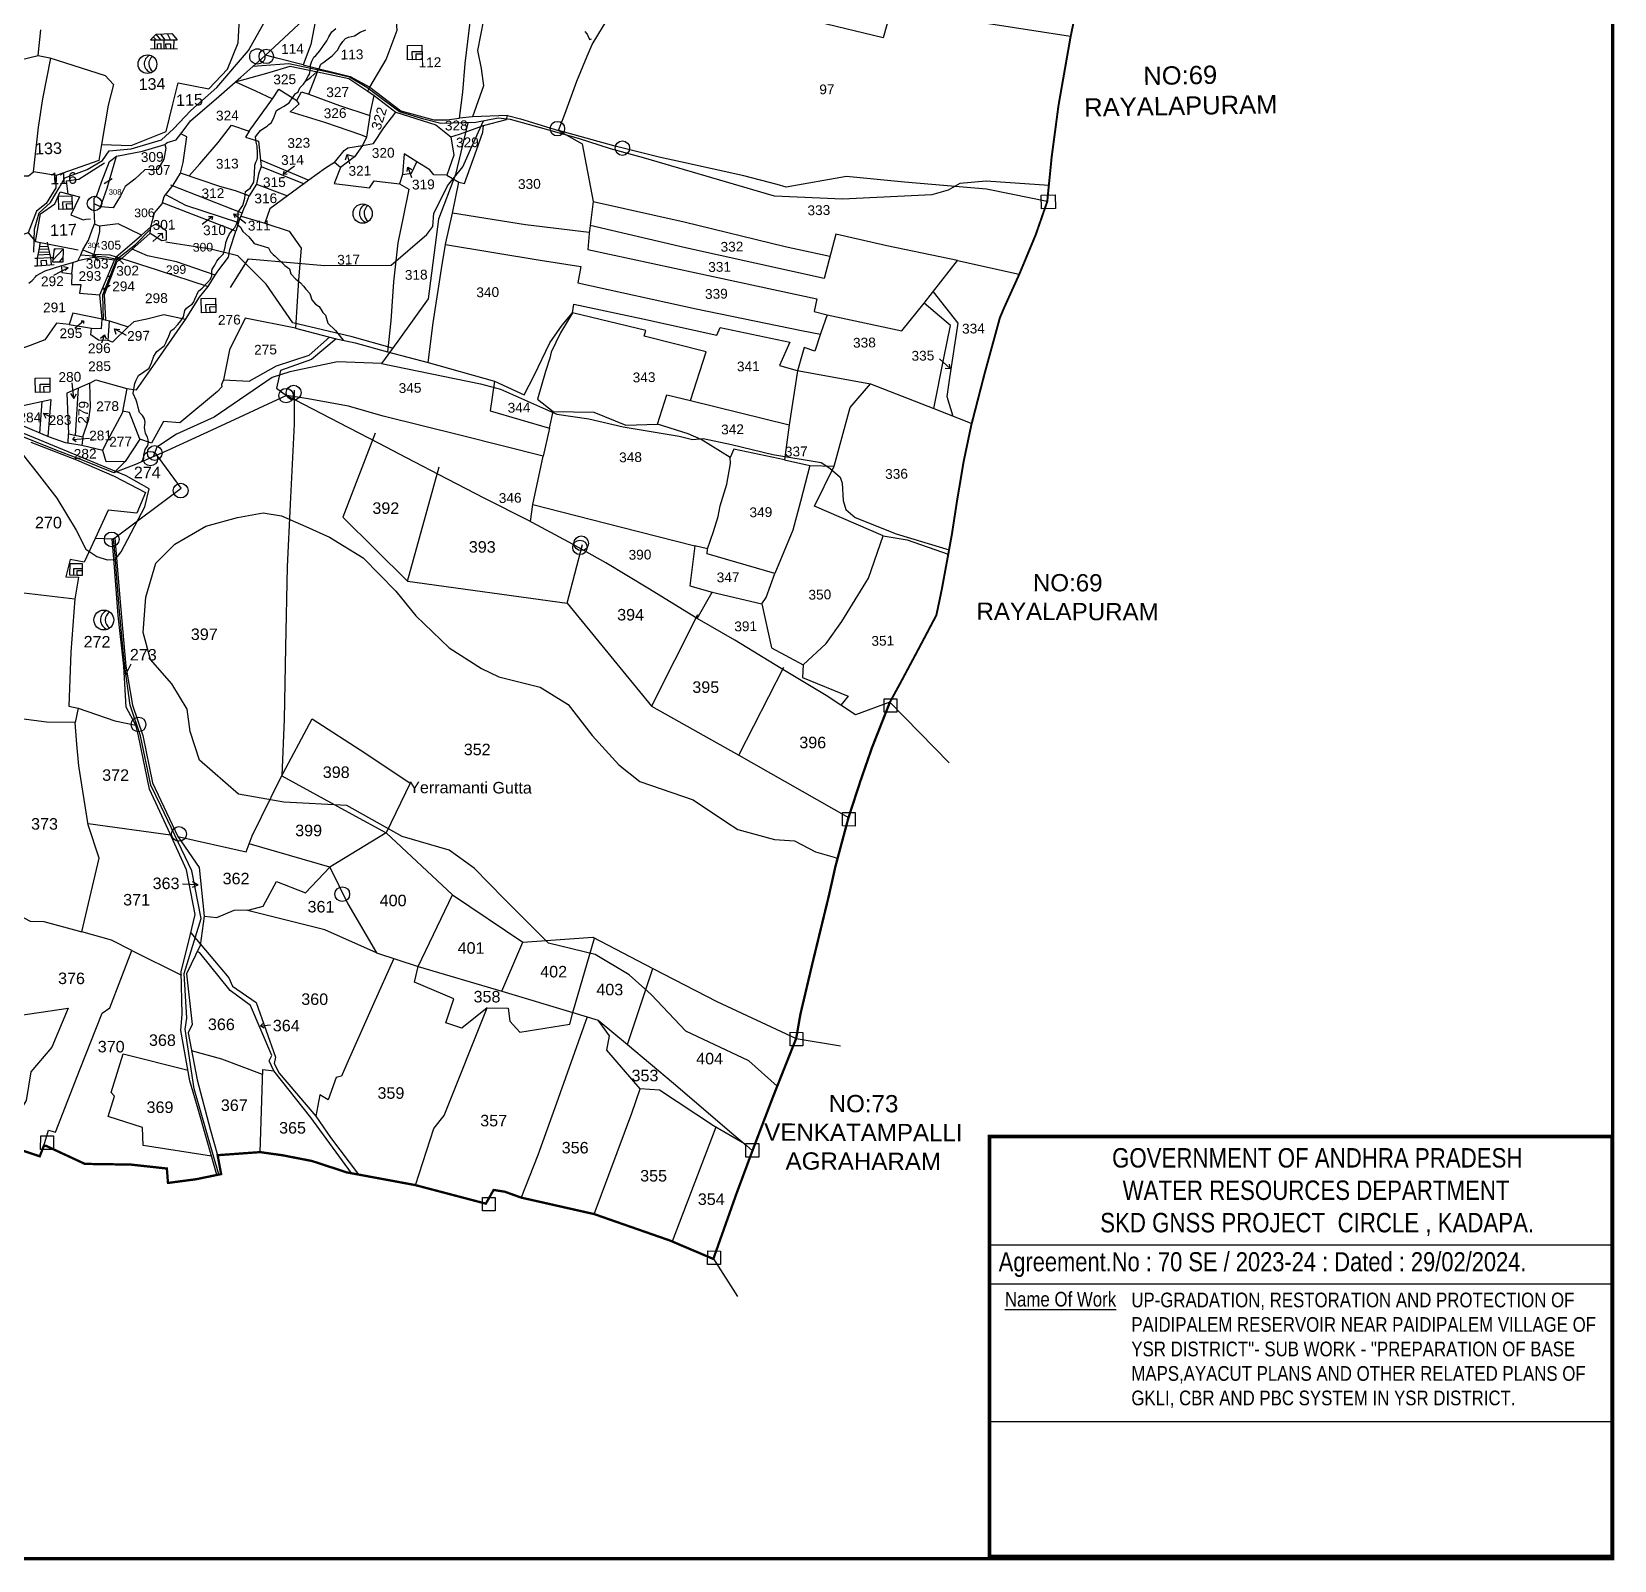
# Model space of a CAD drawing. Header units: millimetres. Extents: x 195514 to 200740, y 1600994 to 1606027.
# Drawn here: x 198009 to 200740, y 1600994 to 1603632 of the extents above; entities that cross this region are included whole.
import ezdxf

# ---------------------------------------------------------------- set-up
doc = ezdxf.new("R2010")
doc.units = ezdxf.units.MM
for name, color, linetype in [('BOUNDRY STONES', 240, 'Continuous'), ('DIMENSION', 1, 'Continuous'), ('FRAME 025', 7, 'Continuous'), ('PLOTS', 7, 'Continuous'), ('PLOTS NO', 7, 'Continuous'), ('ROADS', 1, 'Continuous'), ('STREAMS', 4, 'Continuous'), ('TITLEBLOCK', 7, 'Continuous'), ('VILLAGE', 7, 'Continuous'), ('VILLAGE BOUNDARY', 5, 'Continuous'), ('VILLAGE BOUNDRY', 5, 'Continuous'), ('wells', 7, 'Continuous')]:
    doc.layers.add(name, color=color, linetype=linetype)
doc.layers.get('0').off()
doc.styles.add('ARIALN', font='ARIALN.TTF')
doc.styles.get("Standard").update_dxf_attribs({"font": 'arial.ttf'})

# ---------------------------------------------------------------- blocks, each defined once
blk = doc.blocks.new('AQUEDUCT')
blk.add_circle((0, 0), 0.938)
blk = doc.blocks.new('DROP')
h = blk.add_hatch()
h.set_pattern_fill('ANSI31', color=1, scale=10, angle=45)
h.set_pattern_definition([(90, (-324.4107, -25.7687), (-1.25, 0), [])])
h.paths.add_polyline_path([(-9.9, -4.3), (-13.8, 4.1), (13.8, 4.1), (10.2, -4.3)])

msp = doc.modelspace()

# ---------------------------------------------------------------- hatches: boundary and pattern name
at = {"layer": 'VILLAGE'}
h = msp.add_hatch(dxfattribs=at)
h.set_pattern_fill('ANSI31', color=30, scale=80.121692, angle=1.7427)
h.set_pattern_definition([(46.742664, (162119.234, 1580884.609), (-7.2939106, 6.8631866), [])])
h.paths.add_polyline_path([(198044.9, 1603234.7), (198062.9, 1603234.7), (198063.5, 1603256.2), (198047.7, 1603257.1)])

# ---------------------------------------------------------------- linework, layer by layer
at = {"layer": 'BOUNDRY STONES'}
for points in [[(198134, 1603369.4), (198147.4, 1603378.4)], [(199328, 1601894.9), (199404.3, 1601881.8)], [(199185, 1601514.3), (199226.4, 1601449.5)]]:
    msp.add_lwpolyline(points, dxfattribs=at)
at = {"layer": 'BOUNDRY STONES', "color": 1}
msp.add_lwpolyline([(199750.7, 1603349.6), (199775.1, 1603350), (199775.6, 1603326.7), (199751.2, 1603326.2)], close=True, dxfattribs=at)
at = {"layer": 'BOUNDRY STONES'}
for points in [[(199479.5, 1602480.8), (199501.6, 1602480.7), (199501.6, 1602457.4), (199479.5, 1602457.4)], [(199407.9, 1602284.7), (199430, 1602284.6), (199429.9, 1602261.2), (199407.8, 1602261.3)], [(199317.6, 1601905.3), (199339.7, 1601905.2), (199339.6, 1601881.8), (199317.5, 1601881.9)], [(198024.3, 1601726.8), (198046.4, 1601726.7), (198046.3, 1601703.4), (198024.2, 1601703.4)], [(199241.3, 1601713.3), (199263.4, 1601713.2), (199263.4, 1601689.8), (199241.3, 1601689.9)], [(198786.7, 1601620.6), (198808.8, 1601620.5), (198808.7, 1601597.2), (198786.6, 1601597.2)], [(199175.3, 1601528.1), (199197.4, 1601528), (199197.3, 1601504.6), (199175.2, 1601504.7)]]:
    msp.add_lwpolyline(points, close=True, dxfattribs=at)
at = {"layer": 'BOUNDRY STONES', "color": 1}
msp.add_lwpolyline([(199489.8, 1602475.1), (199592, 1602370)], dxfattribs=at)
for centre, radius in [((198398.1, 1603588.9), 13.2), ((198413.6, 1603588.9), 12.5), ((198915.9, 1603464.2), 12.5), ((199028.1, 1603430.6), 12.5), ((198117.1, 1603335.1), 12.5), ((198447.7, 1603003.7), 12.5), ((198213.6, 1602895), 12.5), ((198954.8, 1602741.9), 12.5)]:
    msp.add_circle(centre, radius, dxfattribs=at)
at = {"layer": 'BOUNDRY STONES'}
for centre in [(198460.8, 1603008.9), (198221.1, 1602904.7), (198265.8, 1602839.9), (198146.8, 1602755.7), (198957, 1602749), (198193.1, 1602436.3), (198262.9, 1602247.5), (198544.6, 1602143.6)]:
    msp.add_circle(centre, 12.7, dxfattribs=at)
at = {"layer": 'FRAME 025', "lineweight": -3, "elevation": 4.6}
for points in [[(199661.6, 1601538.6), (200736.3, 1601538.6)], [(199662.1, 1601471.1), (200736.9, 1601471.1)], [(199663.5, 1601234.1), (200738.2, 1601234.1)]]:
    msp.add_lwpolyline(points, dxfattribs=at)
at = {"layer": 'PLOTS'}
for points in [[(199126.8, 1603875.3), (199095.2, 1603855.1), (198975.2, 1603791.5), (198944.7, 1603775.3), (198914.5, 1603759.3), (198806.8, 1603742.3), (198793.8, 1603678.4), (198777.8, 1603599.3), (198784.1, 1603568), (198788.1, 1603538.2), (198769.5, 1603484.6), (198746.8, 1603482.2), (198752.7, 1603527.2), (198756.8, 1603576.6), (198766.2, 1603652.6), (198635.9, 1603679.6), (198503.2, 1603675.6), (198490.3, 1603609.4), (198477, 1603574.4), (198434, 1603585.3), (198412.1, 1603590.9)], [(198829.9, 1603487.1), (198852, 1603481), (198917.6, 1603461), (198928.9, 1603489.1), (198949.3, 1603546.3), (198967.2, 1603589.1), (198975.8, 1603609.5), (199005.2, 1603657.9), (199023.1, 1603690.2), (199043.8, 1603724.6), (199055.7, 1603747.6), (199083, 1603783.9), (199110.2, 1603820.1), (199126.3, 1603864.6), (199127.2, 1603875.2)], [(199110.2, 1603820.1), (199202.2, 1603799.2), (199264.4, 1603782.1), (199369.9, 1603760.2), (199505, 1603726.6), (199491.7, 1603669.9), (199478.2, 1603620.9), (199363.6, 1603648.4), (199244.7, 1603674.9), (199145.8, 1603699), (199043.3, 1603723.9)], [(198588.7, 1603529.1), (198592.2, 1603535.8), (198620.3, 1603583.8), (198639.2, 1603634.1), (198635.9, 1603679.6), (198655.7, 1603702.6), (198706.3, 1603692.5), (198753.8, 1603685.4), (198793.6, 1603677.3)], [(198003.6, 1603197.9), (198009.3, 1603202.2), (198015.8, 1603209), (198017.1, 1603211), (198031.9, 1603219), (198059.1, 1603227.6), (198077.4, 1603232.9), (198088.1, 1603236.3), (198093.4, 1603246.7), (198096.9, 1603255), (198106.6, 1603271.6), (198113.1, 1603289.8), (198117.7, 1603301.2), (198116.3, 1603324.3), (198116.3, 1603344.3), (198121.4, 1603349), (198129.4, 1603372), (198143, 1603407.5), (198155.3, 1603417), (198200, 1603425.4), (198238.7, 1603436.7), (198242.3, 1603440.4), (198258.2, 1603444.7), (198272.1, 1603463), (198282.6, 1603477.8), (198331.7, 1603519.8), (198369.8, 1603553), (198410.9, 1603589.8), (198452.3, 1603628.2), (198503.2, 1603675.6)], [(199801.5, 1603623), (199608, 1603652.9), (199491.9, 1603670.8)], [(197972.3, 1603579.1), (198020.1, 1603590.4), (198024.7, 1603634.8)], [(198020.1, 1603590.4), (198040.1, 1603586.4), (198135.7, 1603555.8), (198149.8, 1603540.2), (198140.6, 1603504.6), (198129.1, 1603436.9), (198180.5, 1603434.9), (198240.8, 1603459.2), (198252.5, 1603506.3), (198261.6, 1603543), (198314.2, 1603532.9), (198346.5, 1603567.1), (198365, 1603612.1), (198367.3, 1603654.3)], [(198129.1, 1603436.9), (198124.5, 1603409.4), (198051.1, 1603383.3), (198012, 1603390), (198020.5, 1603466.6), (198028.2, 1603515.8), (198042, 1603585.8)], [(198360.6, 1603545), (198414.7, 1603560), (198454.6, 1603571.8), (198502.1, 1603562.1), (198556.2, 1603551), (198588.7, 1603529.1), (198599.5, 1603521.6), (198636.9, 1603492.6), (198706.2, 1603471), (198731.9, 1603449.9), (198746.8, 1603454.6), (198788.6, 1603469.4), (198828, 1603480.2), (198829.9, 1603487.1), (198769.5, 1603484.6)], [(198360.6, 1603545), (198395.1, 1603529.4), (198424.2, 1603515.9), (198435.4, 1603532.3), (198466.3, 1603512.9), (198474.5, 1603528), (198487.2, 1603523.5), (198502.1, 1603562.1)], [(198477, 1603574.4), (198558.2, 1603554), (198592.2, 1603535.8), (198645.6, 1603494.8), (198702.4, 1603479.2), (198725.3, 1603479.4), (198746.8, 1603482.2)], [(198383.9, 1603460), (198424.2, 1603515.9)], [(198592, 1603487.2), (198586.7, 1603449.6), (198576.9, 1603453.7), (198514.6, 1603474.7), (198454.7, 1603493), (198470.1, 1603507.2), (198466.3, 1603512.9)], [(198487.2, 1603523.5), (198540.1, 1603504.3), (198592, 1603487.2), (198599.5, 1603521.6)], [(198280.6, 1603382.6), (198298.7, 1603403.6), (198330.5, 1603440.5), (198353.3, 1603470.5), (198383.9, 1603460), (198377.7, 1603449.5), (198400.4, 1603442.9), (198404.8, 1603398.9), (198400.2, 1603385.5), (198396.6, 1603368.6), (198383.9, 1603348.1), (198376.2, 1603350.4)], [(198586.7, 1603449.6), (198579.5, 1603435.4), (198565.5, 1603415.9), (198541.9, 1603397.4), (198531.3, 1603405.8), (198547.8, 1603426.7), (198554, 1603431), (198579.5, 1603435.4), (198598.3, 1603438.6), (198616.4, 1603465.6), (198636.9, 1603492.6)], [(198214.3, 1603294.6), (198220.5, 1603319.3), (198233.9, 1603334.5), (198237.1, 1603347.3), (198252.8, 1603366.8), (198265.8, 1603387.6), (198269.9, 1603405.9), (198276.4, 1603450.1), (198266.3, 1603455.4)], [(198731.9, 1603449.9), (198737.4, 1603418.5), (198725, 1603383.8), (198745.9, 1603371.7)], [(198971, 1603285.3), (198860.9, 1603298.5), (198734.6, 1603318.5), (198745.9, 1603371.7), (198755.8, 1603369.6), (198776.4, 1603427), (198787.4, 1603457.9), (198788.6, 1603469.4)], [(199761.2, 1603338.5), (199698.7, 1603351), (199656.6, 1603359.7), (199515, 1603372), (199415, 1603381.6), (199310.4, 1603363.4), (199295.3, 1603367.9), (199237.4, 1603383.1), (199128.1, 1603407), (199093.9, 1603414.5), (199013.2, 1603434.7), (198917.6, 1603461), (198958.5, 1603438.2), (198977.6, 1603338.7), (198970.8, 1603283.1), (198968.3, 1603256), (199155.5, 1603215.6), (199363.7, 1603170.7), (199358.9, 1603148.6), (199381.4, 1603143.1), (199510.2, 1603115.5), (199548.6, 1603163.1), (199606.2, 1603236.9), (199713, 1603213.2)], [(198238.7, 1603436.7), (198240.2, 1603430.8), (198236.9, 1603411.5), (198226.4, 1603393.6), (198204, 1603393), (198186.5, 1603377.3), (198170.2, 1603364.6), (198161.8, 1603348.2), (198149.4, 1603327.8), (198127.6, 1603329.3), (198116.3, 1603334.3)], [(198127.6, 1603329.3), (198138.7, 1603361.4), (198155.3, 1603417)], [(198725, 1603383.8), (198702.5, 1603384.4), (198695.6, 1603393), (198673.6, 1603406.8), (198651.7, 1603420.6), (198648.4, 1603385), (198664.3, 1603387.5), (198673.6, 1603406.8)], [(197942.4, 1603364.2), (197966.8, 1603358.5), (197983.6, 1603358.5), (197986.1, 1603382.6), (198003, 1603383), (198012, 1603390)], [(198071.9, 1603351.5), (198068.8, 1603374.2), (198089.8, 1603377.1), (198134.2, 1603405.3)], [(198403.6, 1603410.3), (198487.1, 1603375.3)], [(198404.8, 1603398.9), (198478.7, 1603369.2)], [(198531.3, 1603405.8), (198516, 1603396.3), (198487.1, 1603375.3), (198450.1, 1603348.5), (198419.4, 1603326.2), (198411.2, 1603301.3), (198453.3, 1603287.4), (198473.5, 1603258.3), (198469.3, 1603203.4), (198465.9, 1603147.5), (198464.2, 1603119.8), (198531.8, 1603102.1), (198567.1, 1603094.9), (198622.8, 1603079.2)], [(198541.9, 1603397.4), (198530.7, 1603369.4), (198591.5, 1603361.9), (198600, 1603374.3), (198643.2, 1603368.8)], [(198051.1, 1603383.3), (198050.5, 1603362.3), (198033.8, 1603335.2), (198017, 1603321.9), (198002.9, 1603284.4), (197995.9, 1603282.3), (197989.1, 1603283.1), (197978.3, 1603291.4), (197901.6, 1603299.3), (197896, 1603316.4), (197860.7, 1603317.7), (197860.2, 1603335.3)], [(198365.8, 1603302.4), (198371.9, 1603318.3), (198249.1, 1603366.5)], [(198371.9, 1603318.3), (198374.9, 1603325.7), (198378.9, 1603334.7), (198383.9, 1603348.1), (198360.5, 1603357), (198333.2, 1603364.6), (198265.8, 1603387.6)], [(198396.6, 1603368.6), (198450.1, 1603348.5)], [(198648.4, 1603385), (198643.2, 1603368.8), (198659.5, 1603359.6), (198649.7, 1603311.6), (198640.6, 1603267), (198633.1, 1603199.8), (198628.7, 1603132.9), (198622.8, 1603079.2), (198693.1, 1603060.8), (198807.6, 1603028.7), (198858.4, 1603005.2), (198875.7, 1603038.5), (198902.9, 1603094.8), (198924.1, 1603125.5), (198942, 1603146.4), (198944.2, 1603161.5), (199063.3, 1603136.3), (199191.3, 1603107.8), (199197, 1603121.4), (199317.2, 1603096), (199299.2, 1603055.4), (199329.5, 1603046.8), (199383.8, 1603037), (199456.1, 1603024), (199565.6, 1602981.2), (199630.9, 1602955.7)], [(198015.1, 1603269.4), (198024, 1603317.5), (198048.9, 1603334.5), (198057.6, 1603355.2), (198091.1, 1603346.7), (198076, 1603315.6), (198097.7, 1603306.9), (198102, 1603308.2), (198110, 1603308.8)], [(198325.1, 1603211.3), (198330.2, 1603218.1), (198348.2, 1603242.7), (198350.7, 1603255.7), (198361.2, 1603287.2), (198234.4, 1603336.3)], [(198239.6, 1603350.4), (198274.4, 1603332), (198365.8, 1603302.4), (198361.2, 1603287.2)], [(198977.6, 1603338.7), (199134.4, 1603303.3), (199309.1, 1603260.9), (199386.2, 1603244.2)], [(198370, 1603313.3), (198411.2, 1603301.3)], [(198693.1, 1603060.8), (198701.6, 1603129.4), (198717.2, 1603229.7), (198723.1, 1603267.1), (198734.6, 1603318.5)], [(198002.9, 1603284.4), (198015.1, 1603269.4), (198089.1, 1603255.1)], [(198125.6, 1603295.9), (198125.7, 1603286.5), (198117.7, 1603254.5), (198116, 1603247.9)], [(198154.5, 1603243.3), (198198.2, 1603280.5), (198157.9, 1603300), (198125.6, 1603295.9), (198117, 1603299.5)], [(198136.4, 1603134.3), (198134.5, 1603178), (198156.1, 1603235.5), (198165.2, 1603241.1), (198213, 1603283.9), (198214.3, 1603294.6), (198198.2, 1603280.5)], [(198213, 1603283.9), (198233.4, 1603271), (198241.5, 1603272.7), (198241.6, 1603287.6), (198223.9, 1603300.2), (198214.3, 1603294.6)], [(199606.2, 1603236.9), (199484.1, 1603262), (199396.3, 1603282.4), (199376.2, 1603206), (199136.7, 1603258.7), (198972.5, 1603297.3)], [(198096.9, 1603255), (198115.3, 1603247.9), (198143.4, 1603246.6), (198154.5, 1603243.3), (198151.8, 1603237.3)], [(198154.5, 1603243.3), (198164.4, 1603240.4), (198225.5, 1603220.6), (198313.5, 1603192.2), (198325.1, 1603211.3), (198258.7, 1603234.5), (198208.4, 1603244.7), (198182.1, 1603256.2)], [(198722.6, 1603264.1), (198886, 1603237.6), (198956.5, 1603226.2), (198950.9, 1603198.1), (199155.5, 1603153.5), (199336.9, 1603116.3), (199370, 1603109.5)], [(198060.2, 1603228), (198060.9, 1603216.2), (198078, 1603214), (198080.3, 1603233.8)], [(198130.1, 1603135.7), (198126.2, 1603177.7), (198151.8, 1603237.3), (198115.9, 1603242.2), (198088.1, 1603236.3)], [(198078, 1603214), (198077.7, 1603195.3), (198093.8, 1603195.1), (198091.1, 1603180.3), (198126.2, 1603177.7)], [(198140, 1603209.9), (198146.5, 1603209.9)], [(198274.1, 1603135), (198298.3, 1603173.3), (198313.5, 1603192.2)], [(199564.1, 1603182.9), (199606.8, 1603128.6), (199592.7, 1603034.4), (199587.9, 1603002.4), (199598.3, 1602968.5)], [(198130.1, 1603135.7), (198080, 1603145.9), (198073.2, 1603126.4), (198112.1, 1603120.3)], [(198172.8, 1603016), (198189.4, 1603013.8), (198221.7, 1603059.6), (198274.1, 1603135), (198236.9, 1603143.1), (198207.7, 1603135.4), (198185, 1603130.7), (198175, 1603122.6), (198148, 1603095.9), (198140.5, 1603098.7), (198142.8, 1603132.8), (198175, 1603122.6)], [(199145.5, 1602995.1), (199172.4, 1603079), (199065.8, 1603106.2), (199068.4, 1603116.2), (198942, 1603146.4), (198921.5, 1603112.2), (198905.4, 1603078.8), (198903.1, 1603068.2), (198895.3, 1603045.4), (198881.8, 1602997.7), (198908.5, 1602976.3), (198978.9, 1602975.4), (199034, 1602952.7), (199088.9, 1602954.3)], [(199381.4, 1603143.1), (199370.7, 1603111.8), (199360, 1603080.4), (199341.6, 1603086.7), (199330.2, 1603046.6), (199315.8, 1602953), (199307.8, 1602892.8), (199351.6, 1602883.4), (199393.7, 1602881.7), (199421.2, 1602983), (199456.1, 1603024)], [(199565.6, 1602981.2), (199583, 1603068.2), (199594.4, 1603124.9), (199548.6, 1603163.1)], [(198073.2, 1603126.4), (198051.6, 1603128.9), (198031.4, 1603099.7), (198005.9, 1603090.4), (197981.9, 1603081.8), (197988.3, 1602985.5)], [(198140.5, 1603098.7), (198124.2, 1603099.5), (198110.7, 1603108.8), (198112.1, 1603120.3), (198129, 1603119.2), (198130.1, 1603135.7), (198142.8, 1603132.8)], [(198464.2, 1603119.8), (198377, 1603137.3), (198350.3, 1603082.4), (198339.8, 1603030.7), (198384.2, 1603028.5), (198431.3, 1603055.1), (198487.7, 1603073.2), (198522.6, 1603104.5)], [(198534.2, 1603101.6), (198491.4, 1603065.9), (198437.8, 1603047.3), (198431.4, 1603016.4), (198448.4, 1603004)], [(198096.9, 1602932.3), (198107.2, 1602963.1), (198110.2, 1602983.7), (198109.2, 1603024.9), (198069.6, 1603008), (198072.3, 1602937.6)], [(198084.6, 1602935), (198089.4, 1603016.5)], [(198109.2, 1603024.9), (198119.5, 1603031.2), (198172.8, 1603016), (198164.6, 1602973.6), (198139.5, 1602926), (198130.7, 1602909.3)], [(198339.8, 1603030.7), (198336.1, 1603023), (198336.7, 1603018.9), (198329.3, 1603010.6), (198264.2, 1602956.6), (198236.2, 1602959), (198215.3, 1602921.4), (198195.4, 1602928.4), (198170.1, 1602889.9), (198150.6, 1602870.4)], [(198461.9, 1603013.2), (198461.7, 1602954.3), (198454.9, 1602816.2), (198449.5, 1602708.4), (198446.7, 1602569.3), (198444.3, 1602445.3), (198440.2, 1602347.5), (198561.3, 1602281.7), (198620.6, 1602249.2), (198734.6, 1602142.7), (198856.2, 1602060.9), (198977, 1602069.2), (199080.7, 1602015.5), (199191, 1601958.2), (199328, 1601894.9)], [(198807.6, 1603028.7), (198799.8, 1602977.5), (198902, 1602947.7), (198908.5, 1602976.3)], [(199489.8, 1602475.1), (199430.3, 1602452.7), (199379.8, 1602486.6), (199302.1, 1602532.7), (199222.1, 1602581.9), (199157.3, 1602619.3), (199072, 1602671.4), (198999.2, 1602715.1), (198943.2, 1602746.6), (198865.1, 1602788.6), (198790.8, 1602826.1), (198726, 1602859.4), (198655.3, 1602896.5), (198608.4, 1602921), (198539.6, 1602956.6), (198478.4, 1602988.5), (198448.4, 1603004), (198327, 1602947.7), (198241.8, 1602908.6), (198187.6, 1602885.1), (198150.6, 1602870.4), (198099, 1602891.2), (198050.7, 1602909.8), (197986.8, 1602935.3)], [(197990.6, 1602952.5), (197988.3, 1602985.5), (198041.6, 1602996.7), (198036.7, 1602932.9)], [(198022.8, 1602938.8), (198026.9, 1602993.6)], [(198902, 1602947.7), (198891.2, 1602899.5), (198820.6, 1602917.1), (198749.6, 1602934.7), (198615, 1602968), (198555.2, 1602985.5), (198482.2, 1602998.7), (198448.4, 1603004)], [(199307.8, 1602892.8), (199220.6, 1602911.5), (199214.1, 1602897.2), (199164, 1602927.8), (199141.7, 1602937.6), (199088.9, 1602954.3), (199104.9, 1603005), (199145.5, 1602995.1), (199315.8, 1602953)], [(198170.1, 1602889.9), (198137, 1602889.3), (198131.7, 1602909.1), (198095.1, 1602917.6), (198066.8, 1602922), (198039.3, 1602931.8), (197990.6, 1602952.5), (197989.6, 1602934.1)], [(198195.4, 1602928.4), (198177.7, 1602974.7), (198165.3, 1602977.1)], [(198071.5, 1602921.3), (198072.3, 1602937.6), (198096.9, 1602932.5), (198095.1, 1602917.6)], [(198601.4, 1602939), (198545.5, 1602793.9), (198657.1, 1602683.7), (198932.7, 1602645.6), (199078.3, 1602467.8), (199229.2, 1602383.4), (199418.2, 1602275.6)], [(198007.5, 1602923.1), (198086.2, 1602893.1), (198151.3, 1602864.8), (198205.4, 1602836.7), (198190.1, 1602801), (198140.7, 1602805.8), (198118.1, 1602757), (198099, 1602716.1), (198075.4, 1602721), (198067.6, 1602691.3), (198089.6, 1602690.6), (198083.1, 1602652.5), (197995, 1602662.8), (197938.9, 1602677.9)], [(198152.1, 1602758.2), (198266.8, 1602844), (198222.1, 1602904.2)], [(198869.3, 1602786.3), (198873.3, 1602815.8), (198891.2, 1602899.5)], [(199175, 1602739.4), (199185.5, 1602769.3), (199193.1, 1602794.9), (199196.9, 1602813.3), (199208.1, 1602850.8), (199214.6, 1602886.5), (199214.1, 1602897.2)], [(198657.1, 1602683.7), (198711.6, 1602880.8)], [(199351.6, 1602883.4), (199335.2, 1602821.2), (199322.2, 1602771.6), (199291.3, 1602696.8)], [(199339.8, 1602539.5), (199379.8, 1602576), (199407, 1602614.1), (199452.7, 1602689), (199477.8, 1602761.7), (199359.4, 1602813.1), (199393.7, 1602881.7)], [(198873.3, 1602815.8), (199024.1, 1602777.5), (199152.8, 1602744.4), (199144.2, 1602675.5), (199183, 1602664.7), (199268.9, 1602644.4), (199276.2, 1602655.6), (199291.3, 1602696.8), (199174.3, 1602730.6), (199175, 1602739.4), (199152.8, 1602744.4)], [(199477.8, 1602761.7), (199519.4, 1602755), (199590.4, 1602730.2)], [(198089.1, 1602464.7), (198152.1, 1602442.6), (198188.7, 1602434.9), (198171.9, 1602466.3), (198167.7, 1602537), (198157.7, 1602624.6), (198150.9, 1602715.2), (198147.8, 1602756), (198118.1, 1602757)], [(198147.8, 1602756), (198152.1, 1602758.2), (198161, 1602654), (198171.1, 1602536.9), (198182.6, 1602469.7), (198200.7, 1602417.1), (198217.1, 1602335.5), (198261.1, 1602242.9), (198297.6, 1602189.6), (198306.6, 1602105.5), (198299.3, 1602054.9), (198275.9, 1602006.2), (198285.4, 1601918.9), (198278.5, 1601904.2), (198294.1, 1601823.1), (198316.8, 1601738.2), (198329.6, 1601693.3)], [(198932.7, 1602645.6), (198959.5, 1602747)], [(198083.2, 1602653.3), (198076, 1602560.9), (198072.8, 1602468.1), (198089.1, 1602464.7), (198083.9, 1602440), (198034.5, 1602440.4), (197968.7, 1602448.7), (197859, 1602462.4), (197863.5, 1602553)], [(199157.3, 1602619.3), (199183, 1602664.7)], [(199157.4, 1602625.4), (199078.3, 1602467.8)], [(199268.9, 1602644.4), (199285.1, 1602568.5), (199339.8, 1602539.5), (199338.8, 1602517.6)], [(199229.2, 1602383.4), (199306.7, 1602535.4)], [(199338.8, 1602517.6), (199417.4, 1602485.2), (199405.1, 1602469.7)], [(197868.2, 1602169), (197985.5, 1602108), (198006.2, 1602097), (198029.8, 1602096.7), (198095.3, 1602078.5), (198125.4, 1602205.8), (198106.3, 1602263), (198090, 1602364.8), (198086.6, 1602402.5), (198083.9, 1602440)], [(198328.5, 1601659.2), (198295.9, 1601772.6), (198281.8, 1601821.5), (198266.2, 1601908.5), (198268.2, 1601936.4), (198266.9, 1602010.4), (198279.1, 1602060), (198291, 1602108.5), (198276, 1602185.5), (198244.2, 1602254.9), (198212.2, 1602324.8), (198193.3, 1602417), (198188.7, 1602434.9)], [(198261.1, 1602242.9), (198378.9, 1602216.9), (198389.3, 1602244.1), (198438.2, 1602343.8), (198492.7, 1602446), (198585.6, 1602386), (198661.9, 1602335), (198620.6, 1602249.2), (198523.1, 1602190.2), (198384.1, 1602230.5)], [(198105.9, 1602265.7), (198248.4, 1602245.7)], [(198306.6, 1602105.5), (198328.3, 1602103.1), (198357.9, 1602116.2), (198384.3, 1602116.3), (198408.3, 1602123), (198431.1, 1602165.7), (198481.2, 1602146.1), (198523.1, 1602190.2), (198554.1, 1602127.1), (198603.7, 1602042.3), (198514.8, 1602082.3), (198378.6, 1602116.2)], [(198603.7, 1602042.3), (198675.9, 1602019.1), (198734.6, 1602142.7)], [(198181.7, 1602046.5), (198146.3, 1602064.1), (198095.3, 1602078.5)], [(198283.3, 1602077.1), (198299.7, 1602057.8), (198348.9, 1601999.4), (198355.4, 1601984.8), (198396.3, 1601956.5), (198429.2, 1601862.5), (198427.1, 1601851.2), (198436, 1601834.7), (198499, 1601760.8)], [(198675.9, 1602019.1), (198820.2, 1601976.4), (198856.2, 1602060.9)], [(198820.2, 1601976.4), (198942.8, 1601939.3), (198979.8, 1602067.8)], [(198029.7, 1601709.5), (198037.7, 1601736.6), (198049.8, 1601733), (198092.5, 1601842), (198130.1, 1601938.2), (198143.8, 1601947.8), (198181.7, 1602046.5), (198267, 1602004)], [(198560.7, 1601662.1), (198490.4, 1601758.3), (198426.5, 1601838.6), (198418.3, 1601855.9), (198423.1, 1601865.1), (198386.5, 1601951.4), (198351.3, 1601977.6), (198298.9, 1602042.3), (198294.3, 1602044.5)], [(198633.6, 1602032.7), (198598.7, 1601954.3), (198552.6, 1601850.8), (198543.3, 1601829.9), (198534.3, 1601827.5), (198520.2, 1601788.7), (198506, 1601797.3), (198499, 1601760.8), (198524.5, 1601723.6), (198572.4, 1601659.9)], [(198794.6, 1601947.8), (198751.1, 1601912.4), (198723.5, 1601921.4), (198737.1, 1601963.2), (198669.6, 1601991.7), (198675.9, 1602019.1)], [(198942.8, 1601939.3), (198986.4, 1601926.2), (199036.6, 1601884.3), (199080.7, 1602015.5)], [(197934.5, 1601927), (198071.6, 1601947), (198043.5, 1601879.4), (198007.3, 1601836.9), (197999.2, 1601787.9), (197964.9, 1601730.5), (197969.8, 1601727.6), (197964.6, 1601711)], [(198670.8, 1601641.7), (198702.6, 1601739.1), (198720.5, 1601761.8), (198794.6, 1601947.8), (198831.1, 1601947.1), (198833.7, 1601924.6), (198851.2, 1601905.5), (198937.6, 1601919.1), (198942.8, 1601939.3)], [(198967.5, 1601931.9), (198914.4, 1601783.1), (198882.4, 1601693.6), (198853.1, 1601620.2)], [(199239, 1601712.7), (199185.3, 1601743.7), (199092.2, 1601805.6), (199058.9, 1601807.8), (199001.2, 1601874.6), (199005.8, 1601899.4), (198986.4, 1601926.2)], [(198319.2, 1601691.6), (198200.9, 1601710.3), (198200.1, 1601741.2), (198140.6, 1601759.9), (198151.8, 1601795.4), (198146, 1601801.2), (198166.8, 1601868.4), (198278.5, 1601839.9)], [(198407.2, 1601832.6), (198337.1, 1601858.7), (198284.4, 1601873.5)], [(199036.6, 1601884.3), (199116.5, 1601817.6), (199220.6, 1601728.5), (199242.2, 1601709.9), (199252.5, 1601701.1)], [(198402.8, 1601698.6), (198407.4, 1601841), (198426.5, 1601838.6)], [(198979.3, 1601591.7), (199044.5, 1601765.6), (199058.9, 1601807.8)], [(199189.3, 1601741.4), (199113.7, 1601544.5)]]:
    msp.add_lwpolyline(points, dxfattribs=at)
at = {"layer": 'PLOTS NO', "color": 0}
for points in [[(198550.3, 1603410.7), (198553.1, 1603419.8), (198563.2, 1603416.7)], [(198553.1, 1603419.8), (198557.1, 1603403.6)], [(198442.4, 1603385.6), (198462.3, 1603400.3)], [(198443.6, 1603390.9), (198442.4, 1603385.6), (198449.5, 1603386.4)], [(198656.4, 1603390.4), (198657.6, 1603397.8), (198664.7, 1603393.6)], [(198657.6, 1603397.8), (198664.2, 1603380.1)], [(198320.7, 1603312.8), (198302.9, 1603299.1)], [(198313.9, 1603312.7), (198320.7, 1603312.8), (198319.6, 1603306.8)], [(198359.6, 1603310.5), (198357.6, 1603317.2), (198366.5, 1603316.5)], [(198357.6, 1603317.2), (198378.5, 1603301)], [(198233.9, 1603283.8), (198217.6, 1603269.5)], [(198226.5, 1603283.2), (198233.9, 1603283.8), (198234.6, 1603275)], [(198071.4, 1603224.4), (198046.4, 1603210.9)], [(198066.7, 1603219.4), (198071.4, 1603224.4), (198063.8, 1603225.9)], [(198115.1, 1603242.9), (198114.5, 1603246.6), (198119.6, 1603245.2)], [(198114.5, 1603246.6), (198122.9, 1603235.9)], [(198156.7, 1603238), (198156.4, 1603241.6), (198159.9, 1603239.9)], [(198156.4, 1603241.6), (198167.3, 1603230.9)], [(198132.7, 1603186.5), (198144.3, 1603194.4)], [(198133.6, 1603189.7), (198132.7, 1603186.5), (198136.4, 1603186.7)], [(198082.9, 1603120.3), (198097.9, 1603132.8)], [(198093.9, 1603132.8), (198097.9, 1603132.8), (198097.9, 1603128.1)], [(198154.7, 1603109.3), (198151.6, 1603118.9), (198160.9, 1603117.9)], [(198151.6, 1603118.9), (198171.9, 1603107.7)], [(198127.4, 1603103), (198134.2, 1603108.8), (198137.2, 1603101.7)], [(198134.2, 1603108.8), (198129.2, 1603093.9)], [(199593.6, 1603050.7), (199575.4, 1603067.2)], [(199585, 1603051.3), (199593.6, 1603050.7), (199592.3, 1603057.8)], [(198075.6, 1603007.4), (198081.5, 1602998.8), (198086.1, 1603006.5)], [(198081.5, 1602998.8), (198078.4, 1603026)], [(198033.7, 1602964.3), (198029, 1602973.6), (198037.5, 1602972.7)], [(198029, 1602973.6), (198043.2, 1602965.9)], [(198085.4, 1602924), (198080, 1602928.1), (198083.4, 1602932.5)], [(198080, 1602928.1), (198108.7, 1602930.2)]]:
    msp.add_lwpolyline(points, dxfattribs=at)
at = {"layer": 'PLOTS NO'}
for points in [[(198169.8, 1602525.7), (198170.6, 1602521.7), (198174.7, 1602523.6)], [(198170.6, 1602521.7), (198180.6, 1602541.1)], [(198296.2, 1602159.7), (198269, 1602161.1)], [(198286.4, 1602155.8), (198296.2, 1602159.7), (198286.5, 1602164.8)], [(198409.9, 1601912.7), (198403.5, 1601916.2), (198407.6, 1601920.4)], [(198403.5, 1601916.2), (198421, 1601918.1)]]:
    msp.add_lwpolyline(points, dxfattribs=at)
at = {"layer": 'ROADS'}
for points in [[(198012.2, 1603251.3), (198013.5, 1603291), (198021.9, 1603319.1), (198041, 1603336.8), (198056.1, 1603362.1), (198065.7, 1603379.4), (198104.7, 1603394), (198130.7, 1603409.4), (198142.5, 1603425.8), (198180.3, 1603429.5), (198233, 1603444.9), (198253.7, 1603464), (198283.1, 1603495.4), (198328.4, 1603535.2), (198382.7, 1603599.3), (198416.8, 1603659.3), (198434.5, 1603685.6)], [(198152.6, 1602721.2), (198163, 1602733.9), (198204.2, 1602812), (198211.2, 1602842.8), (198171.8, 1602865.4), (198021.4, 1602927.6), (197972.6, 1602947.8), (197869.3, 1603080.8), (197851.7, 1603110.7), (197766.9, 1603084.9), (197704.3, 1603079), (197599.9, 1603060.5), (197539.9, 1603067), (197479.6, 1603075.7)], [(197980, 1602944.7), (197985.8, 1602911.4), (198018.2, 1602870.3), (198052.4, 1602826.9), (198085.3, 1602771.4), (198101.9, 1602739), (198120.9, 1602726.2), (198138.8, 1602720.6), (198152.6, 1602721.2)], [(199295.4, 1601812.6), (199246, 1601856), (199137.5, 1601907.3), (199077.7, 1601970.4), (199039.9, 1602004.3), (198981, 1602039.4), (198900.4, 1602059.1), (198824.2, 1602135.8), (198772, 1602188.3), (198729.4, 1602219.6), (198648.2, 1602243.1), (198552.3, 1602296.7), (198443.7, 1602302.2), (198365.8, 1602315.9), (198298.1, 1602374.7), (198282, 1602424.3), (198276.8, 1602462.5), (198250.4, 1602506.7), (198213.9, 1602548.2), (198201.3, 1602594.9), (198205.7, 1602656), (198223.1, 1602714.4), (198255.8, 1602747.4), (198309.4, 1602778.7), (198363.7, 1602793.2), (198408.4, 1602801.7), (198439.9, 1602796.5), (198481.6, 1602777.9), (198522.7, 1602759.5), (198580.6, 1602723.9), (198637.2, 1602666.1), (198671.8, 1602624), (198729.3, 1602568.8), (198785, 1602532.7), (198814.9, 1602518.3), (198860.8, 1602507), (198886.1, 1602500.7), (198934.4, 1602470.6), (198976, 1602417.3), (199022.1, 1602367), (199058.3, 1602337.9), (199150.1, 1602306.2), (199206, 1602269.1), (199227.4, 1602254.9), (199290.8, 1602238.1), (199325.2, 1602235.4), (199361.5, 1602216.5), (199393.3, 1602207.2), (199399.4, 1602205.4)], [(198331.9, 1601659.9), (198289.3, 1601807.9), (198273.7, 1601911), (198276.4, 1601929.8), (198271.8, 1602006.6), (198301, 1602101.5), (198285, 1602184), (198232, 1602294.7), (198214.3, 1602331.8), (198196.7, 1602416.5), (198178.8, 1602469.4), (198168.8, 1602540.8), (198164.9, 1602582.6), (198159.4, 1602638.2), (198155, 1602696), (198153.1, 1602721.8), (198150, 1602757.1)]]:
    msp.add_lwpolyline(points, dxfattribs=at)
at = {"layer": 'ROADS', "color": 1}
for points in [[(199764, 1603366.3), (199655.9, 1603373.7), (199610.2, 1603369.9), (199590.4, 1603358.4), (199561.8, 1603350.3), (199407.6, 1603342.8), (199290.4, 1603347.5), (199064.5, 1603413.8), (199007.5, 1603429.6), (198952.1, 1603447.4), (198886.5, 1603465.8), (198835.2, 1603480.2), (198813.7, 1603482.4), (198775.4, 1603475), (198715, 1603473.2), (198685.5, 1603480.7), (198643.6, 1603493.4), (198617.1, 1603512.9), (198587.1, 1603535), (198557.1, 1603553), (198517.7, 1603562.3), (198452.5, 1603576.1), (198390.3, 1603571.4)], [(198761.5, 1603474.5), (198740, 1603385.4), (198711, 1603308.1), (198693.1, 1603170.7), (198640.4, 1603097.9), (198612.4, 1603059.3), (198536.3, 1603062.1), (198454.3, 1603044.6), (198423.7, 1603034.9), (198323.5, 1602966.3), (198258.5, 1602937.4), (198224.7, 1602914.7), (198218.1, 1602898.3)], [(198351.6, 1603190.1), (198382.6, 1603239.5), (198461.8, 1603232.5), (198513.9, 1603228), (198629.3, 1603228.6), (198690.7, 1603281.6), (198700.7, 1603295.2), (198702.6, 1603318.7), (198719.9, 1603352.2), (198726.4, 1603365.5), (198752.5, 1603398.1), (198768.5, 1603433.4), (198788.6, 1603477.5)], [(198132.4, 1603135.2), (198131.5, 1603177.3), (198155.4, 1603239.1), (198188.1, 1603264.4), (198213.8, 1603290.7)], [(198631.3, 1603085.4), (198561.9, 1603105.1), (198459.1, 1603129.5), (198413.3, 1603196.1), (198364.3, 1603244.6), (198317.8, 1603256.2), (198258, 1603265.5), (198240.3, 1603268.2)], [(198093.4, 1603246.7), (198136.6, 1603243.2), (198155.4, 1603239.1)], [(198612.4, 1603059.3), (198783.1, 1603024.1), (198817.7, 1603014.6), (198895.5, 1602980.5), (198915.1, 1602971.9), (198970.4, 1602963.8), (199029.5, 1602949.8), (199125.8, 1602933.8), (199149, 1602928.1), (199167.7, 1602929.6), (199216.4, 1602919.6), (199287.6, 1602901.9), (199370.8, 1602888.3), (199386.2, 1602878.5), (199403.8, 1602862.9), (199407.5, 1602852.4), (199408.8, 1602822.7), (199413.8, 1602807.4), (199429.5, 1602793.4), (199500.2, 1602765.5), (199580.7, 1602741.1), (199591.7, 1602737.7)]]:
    msp.add_lwpolyline(points, dxfattribs=at)
at = {"layer": 'STREAMS', "color": 4}
for points in [[(198199, 1602890.1), (198202, 1602895.3), (198202.2, 1602901.3), (198203.3, 1602905.5), (198204.7, 1602911), (198209.1, 1602917.7), (198210.2, 1602923.3), (198210, 1602927.2), (198208.4, 1602931.8), (198205.3, 1602938.5), (198203.5, 1602948.6), (198204.3, 1602957.8), (198203.4, 1602963.9), (198200.1, 1602969.2), (198194.7, 1602974.6), (198192.5, 1602983.3), (198190.5, 1602990.6), (198188.8, 1602996.1), (198184.1, 1603007.1), (198185.4, 1603018.1), (198186.6, 1603024.6), (198189, 1603030.4), (198193.3, 1603038.2), (198211.2, 1603051.1), (198215.7, 1603060.1), (198219.5, 1603071.8), (198224.5, 1603079.8), (198232.4, 1603085.4), (198237.8, 1603090.1), (198240.1, 1603094.5), (198242, 1603099.5), (198244.6, 1603104.7), (198248.9, 1603115.3), (198254.5, 1603119.5), (198260.7, 1603126.1), (198266, 1603132.5), (198270.6, 1603139.6), (198273.2, 1603150.3), (198276.1, 1603154.7), (198280.9, 1603158.4), (198285.5, 1603161.7), (198288.8, 1603165.7), (198290.3, 1603170.1), (198296.4, 1603184), (198303, 1603189.1), (198312.3, 1603199), (198317.5, 1603204.6), (198319.3, 1603210.2), (198319.8, 1603217.9), (198320.2, 1603221.6), (198324.5, 1603228.9), (198328, 1603235.9), (198332.6, 1603241.3), (198339.5, 1603248.3), (198343.1, 1603262.7), (198344, 1603267.6), (198346.9, 1603275.5), (198350.3, 1603282.6), (198354.4, 1603288.7), (198359.2, 1603293.8), (198361.9, 1603299.2), (198364.8, 1603307.8), (198364.8, 1603315.6), (198365.1, 1603320.1), (198367.5, 1603323.7), (198373.2, 1603331.5), (198376.4, 1603344.1), (198377.6, 1603355.6), (198385.5, 1603361.4), (198392, 1603371.7), (198393.1, 1603386.4), (198393.9, 1603401.3), (198395.8, 1603406.2), (198397.8, 1603410.9), (198398.5, 1603415.3), (198398.6, 1603421.9), (198397.9, 1603434.3), (198395.9, 1603441), (198395.2, 1603450.4), (198398.7, 1603455.5), (198403.6, 1603461), (198409.6, 1603465.2), (198414.8, 1603468.8), (198418.1, 1603471.6), (198421.9, 1603474.5), (198426.2, 1603481.6), (198431.3, 1603495.4), (198436.7, 1603499), (198444.5, 1603503), (198448.5, 1603505.9), (198453, 1603508.7), (198456.1, 1603513.5), (198459.3, 1603518.1), (198461.7, 1603521.7), (198464.2, 1603524.6), (198466, 1603526.1), (198468.3, 1603528), (198471.6, 1603534.4), (198477.7, 1603541.2), (198481.9, 1603546.7), (198486.7, 1603550), (198490.7, 1603553.1), (198495.5, 1603557.4), (198501.1, 1603562.7), (198504.7, 1603568.2), (198507.8, 1603575.6), (198512.6, 1603579.1), (198517.8, 1603582.7), (198527.1, 1603589.7), (198536.7, 1603599.5), (198540.5, 1603607), (198545.9, 1603614.7), (198550, 1603619.5), (198555.7, 1603622.1), (198565.6, 1603624.5), (198575.5, 1603630.5), (198585.2, 1603634.5)], [(198481.2, 1603545.9), (198485.7, 1603554.8), (198487.9, 1603558.3), (198489.8, 1603568.2), (198489.9, 1603573.5), (198491.9, 1603580.9), (198495.5, 1603587.3), (198498.9, 1603590.2), (198506.2, 1603598.6), (198512.4, 1603607.5), (198517.9, 1603615.7), (198521.5, 1603622.5), (198526.9, 1603631.2), (198533.5, 1603636.8)], [(198963.4, 1603631.8), (198967.4, 1603627.2), (198971.4, 1603618.3), (198975, 1603619.2)], [(198362.5, 1603300.8), (198365.8, 1603297.4), (198369.5, 1603293.5), (198372, 1603288.6), (198373.1, 1603286.7), (198383.7, 1603277.4), (198388.5, 1603271.5), (198392.9, 1603266.1), (198410, 1603260.9), (198417.2, 1603258.8), (198420.6, 1603251.5), (198425.7, 1603247.3), (198429.1, 1603244), (198445.5, 1603228.2), (198453.6, 1603222.5), (198456, 1603213.9), (198464.4, 1603204.5), (198472.7, 1603198.5), (198478, 1603192.3), (198482, 1603187.6), (198488.5, 1603180), (198491.9, 1603168.9), (198498.5, 1603161.7), (198504.6, 1603157.7), (198511, 1603147.1), (198515.8, 1603142.3), (198519.8, 1603128.7), (198533, 1603115.9), (198543.4, 1603102.7), (198546.9, 1603099)]]:
    msp.add_lwpolyline(points, dxfattribs=at)
at = {"layer": 'VILLAGE', "color": 5}
for points in [[(198213.8, 1603617.3), (198223.6, 1603627.2), (198250.8, 1603628.4), (198259.8, 1603617.2)], [(198213.8, 1603617.3), (198259.8, 1603617.2)], [(198223.6, 1603617.3), (198218.7, 1603622.3)], [(198220.6, 1603617.3), (198220.4, 1603602.2)], [(198231.8, 1603617.3), (198223.6, 1603627.2)], [(198225.9, 1603602.2), (198225.8, 1603610.8), (198231.3, 1603610.9), (198231.4, 1603602.1)], [(198238.8, 1603617.3), (198231.8, 1603627.5)], [(198236.8, 1603617.3), (198236.7, 1603602.1)], [(198240.9, 1603602), (198240.4, 1603610.3), (198248.1, 1603610.7), (198248, 1603602)], [(198248.5, 1603617.3), (198242.9, 1603628)], [(198253.8, 1603617.3), (198253.6, 1603601.9)], [(198213.8, 1603602.3), (198260.3, 1603601.8)], [(198023, 1603267.3), (198022.3, 1603261.1), (198018.1, 1603240.8), (198018.3, 1603227.7)], [(198021.3, 1603256.2), (198038.4, 1603256.8)], [(198022.3, 1603261.1), (198037.3, 1603261.3)], [(198042.7, 1603229.6), (198041.6, 1603241.9), (198037.3, 1603261.3), (198035.8, 1603268.2)], [(198013.8, 1603227.4), (198018.3, 1603227.7), (198047.6, 1603229.9)], [(198013.9, 1603240.9), (198018.1, 1603241), (198041.6, 1603241.9), (198045.4, 1603242.1)], [(198019.3, 1603246.4), (198040.4, 1603247.6)], [(198020.2, 1603250.9), (198039.5, 1603251.6)], [(198025.4, 1603228.3), (198025, 1603237), (198033.8, 1603237.3), (198034.4, 1603228.9)]]:
    msp.add_lwpolyline(points, dxfattribs=at)
at = {"layer": 'VILLAGE', "color": 30}
msp.add_lwpolyline([(198044.9, 1603234.7), (198062.9, 1603234.7), (198063.5, 1603256.2), (198047.7, 1603257.1), (198044.9, 1603234.7)], dxfattribs=at)
at = {"layer": 'VILLAGE BOUNDARY', "color": 5, "const_width": 5.6}
msp.add_lwpolyline([(195516.9, 1605567.9), (200737, 1605567.9), (200737, 1600997.2), (195516.9, 1600997.2)], close=True, dxfattribs=at)
at = {"layer": 'VILLAGE BOUNDARY', "color": 5, "const_width": 6.4, "elevation": 4.6}
msp.add_lwpolyline([(200736.3, 1601000.7), (199661.6, 1601000.7), (199661.6, 1601725.3), (200736.3, 1601725.3)], close=True, dxfattribs=at)
at = {"layer": 'VILLAGE BOUNDRY'}
for points, const_width in [([(199813.4, 1603680.1), (199801.5, 1603623), (199780.7, 1603504.8), (199768.8, 1603415.2), (199761.2, 1603338.5), (199741.3, 1603281.2), (199713, 1603213.2), (199687.1, 1603156), (199679.6, 1603138.4), (199652.9, 1603041), (199630, 1602952.2), (199617, 1602890.3), (199605.5, 1602822), (199596.9, 1602766), (199588.9, 1602721.9), (199579.2, 1602669.3), (199569.9, 1602624.9), (199536.8, 1602562.3), (199507.2, 1602506.9), (199489.8, 1602475.1)], 3.38), ([(199489.8, 1602475.1), (199489.8, 1602475.1), (199459, 1602397), (199438.8, 1602338.8), (199418.2, 1602275.6), (199395.7, 1602191.5), (199384.7, 1602142.4), (199355.7, 1602023.1), (199335.2, 1601936.3), (199328, 1601894.9), (199288, 1601794.1), (199253.4, 1601703.5), (199224.6, 1601626.1), (199185, 1601514.3), (199110.3, 1601546), (198979.3, 1601591.7), (198853.1, 1601620.2), (198825.2, 1601630.3), (198805.8, 1601633.3), (198792.4, 1601609.7), (198670.8, 1601641.7), (198552.6, 1601663.6), (198492.3, 1601683.3), (198441.4, 1601693.2), (198402.8, 1601698.6), (198329.6, 1601693.3), (198335.6, 1601660.7), (198292.4, 1601651.8), (198247.3, 1601645.9), (198243.9, 1601645.7), (198242, 1601670.3), (198179.8, 1601677.1), (198100.5, 1601678.3), (198032.9, 1601709.7), (198029.7, 1601709.5), (198022.6, 1601691.3), (197964.6, 1601711)], 3.99)]:
    msp.add_lwpolyline(points, dxfattribs=dict(at, const_width=const_width))
at = {"layer": 'wells', "color": 0}
for points in [[(198682.5, 1603583.3), (198657.5, 1603582.9), (198657, 1603607.6), (198682.1, 1603608)], [(198682.5, 1603583.3), (198665.6, 1603583), (198665.4, 1603597.2), (198682.3, 1603597.6)], [(198682.5, 1603583.3), (198672.4, 1603583.1), (198672.2, 1603593.4), (198682.3, 1603593.6)], [(198078.8, 1603325.4), (198055.5, 1603324.7), (198054.8, 1603347.7), (198078.1, 1603348.4)], [(198078.8, 1603325.4), (198063.1, 1603325), (198062.7, 1603338.2), (198078.4, 1603338.7)], [(198078.8, 1603325.4), (198069.3, 1603325.1), (198069, 1603334.7), (198078.5, 1603335)], [(198326.6, 1603147), (198301.6, 1603146.6), (198301.2, 1603171.3), (198326.2, 1603171.7)], [(198326.6, 1603147), (198309.7, 1603146.7), (198309.5, 1603160.9), (198326.4, 1603161.3)], [(198326.6, 1603147), (198316.5, 1603146.8), (198316.3, 1603157.1), (198326.5, 1603157.3)], [(198040.3, 1603009.5), (198015.3, 1603009), (198014.8, 1603033.7), (198039.8, 1603034.2)], [(198040.3, 1603009.5), (198023.4, 1603009.2), (198023.1, 1603023.4), (198040, 1603023.7)], [(198040.3, 1603009.4), (198030.1, 1603009.3), (198029.9, 1603019.5), (198040.1, 1603019.7)], [(198095.8, 1602693.6), (198074.8, 1602693.7), (198074.9, 1602714.3), (198095.9, 1602714.3)], [(198095.8, 1602693.6), (198081.6, 1602693.7), (198081.7, 1602705.6), (198095.8, 1602705.5)], [(198095.8, 1602693.6), (198087.3, 1602693.6), (198087.3, 1602702.2), (198095.8, 1602702.2)], [(198095.8, 1602693.6), (198087.3, 1602693.6), (198087.3, 1602702.2), (198095.8, 1602702.2)]]:
    msp.add_lwpolyline(points, close=True, dxfattribs=at)
for centre, radius in [((198208.5, 1603575.5), 16.1), ((198579.8, 1603317.7), 16.6), ((198133.2, 1602616.6), 17.1)]:
    msp.add_circle(centre, radius, dxfattribs=at)
for centre, radius, start, end in [((198219.1, 1603576.2), 16.1, 112.9074, 254.3307), ((198226.9, 1603576.2), 16.1, 126.8313, 237.0949), ((198590.8, 1603318.3), 16.6, 112.2115, 253.6348), ((198598.8, 1603318.2), 16.6, 126.1354, 236.399), ((198144.5, 1602616.9), 17.1, 110.9588, 252.3821), ((198152.7, 1602616.6), 17.1, 124.8827, 235.1463)]:
    msp.add_arc(centre, radius, start, end, dxfattribs=at)

# ---------------------------------------------------------------- block references
for name, p, rotation in [('DROP', (199080.3, 1603526.7), 162.3605438320345), ('DROP', (199066.9, 1603486.8, 1), 160.7318632376108), ('DROP', (199043.6, 1603326, 1), 182.7152315450711), ('DROP', (199041, 1603243.8, 1), 174.7727338576395), ('AQUEDUCT', (198335.9, 1603210), 67.10689781257213)]:
    msp.add_blockref(name, p, dxfattribs=dict(rotation=rotation))

# ---------------------------------------------------------------- texts
at = {"layer": 'DIMENSION', "attachment_point": 2}
for s, insert, char_height, width, rotation in [('NO:69\\PRAYALAPURAM ', (199990.4, 1603572.1), 31.595, 387.458, 1.0467), ('NO:69\\PRAYALAPURAM ', (199796.6, 1602695.8), 29.795, 365.39, 359.794), ('NO:73\\PVENKATAMPALLI\\PAGRAHARAM ', (199444.2, 1601797.2), 29.795, 365.39, 359.794)]:
    msp.add_mtext(s, dxfattribs=dict(at, insert=insert, char_height=char_height, width=width, rotation=rotation))
at = {"layer": 'PLOTS NO'}
for s, height, rotation, p in [('114', 16.88, 1.0467, (198439.2, 1603593.1)), ('113', 16.88, 1.0467, (198542, 1603583.4)), ('112', 16.88, 1.0467, (198676.4, 1603569.8)), ('325', 16.88, 1.0467, (198425.8, 1603540.5)), ('134', 19.98, 1.7427, (198193.4, 1603530.6)), ('327', 16.88, 1.0467, (198517.2, 1603518.5)), ('97', 16.88, 1.0467, (199368, 1603523.4)), ('115', 19.98, 1.7427, (198258, 1603503.1)), ('326', 16.88, 1.0467, (198512.8, 1603482.2)), ('322', 16.88, 72.5867, (198610.3, 1603460.5)), ('324', 16.88, 1.0467, (198326.9, 1603478.1)), ('328', 16.88, 1.0467, (198721.9, 1603461)), ('323', 16.88, 1.0467, (198450.1, 1603430.8)), ('329', 16.88, 1.0467, (198741.1, 1603431.8)), ('133', 19.98, 1.7427, (198014.7, 1603419.5)), ('309', 16.88, 1.0467, (198197.2, 1603406.6)), ('314', 16.88, 1.0467, (198439.3, 1603401.5)), ('320', 16.88, 1.0467, (198595.8, 1603413.7)), ('116', 19.98, 1.7427, (198040.7, 1603367.9)), ('307', 16.88, 1.0467, (198209.1, 1603384)), ('313', 16.88, 1.0467, (198326.7, 1603395)), ('321', 16.88, 1.0467, (198555.6, 1603382.8)), ('312', 16.88, 1.0467, (198302, 1603344)), ('315', 16.88, 1.0467, (198408, 1603363.1)), ('319', 16.88, 1.0467, (198665.1, 1603359.2)), ('330', 16.88, 1.0467, (198848, 1603360)), ('308', 9.52, 1.0467, (198141.7, 1603350)), ('316', 16.88, 1.0467, (198393.1, 1603335.2)), ('306', 15, 1.0467, (198185.9, 1603311.2)), ('301', 16.88, 1.0467, (198217.6, 1603289.6)), ('333', 16.88, 1.0467, (199347.6, 1603314.8)), ('117', 19.98, 1.7427, (198040.5, 1603278.8)), ('310', 16.88, 1.0467, (198304.7, 1603280.3)), ('311', 16.88, 1.0467, (198381.9, 1603288.3)), ('304', 9.24, 1.0467, (198105.3, 1603258.1)), ('305', 15, 1.0467, (198128.2, 1603255.3)), ('300', 15, 1.0467, (198286.9, 1603251.9)), ('332', 16.88, 1.0467, (199197.6, 1603251.8)), ('303', 16.88, 1.0467, (198102.2, 1603222.4)), ('302', 16.88, 1.0467, (198154.7, 1603210.4)), ('299', 15, 1.0467, (198240.5, 1603213.3)), ('317', 16.88, 1.0467, (198536.1, 1603229.5)), ('331', 16.88, 1.0467, (199176.3, 1603217)), ('292', 16.88, 1.0467, (198024.9, 1603192.2)), ('293', 16.88, 1.0467, (198089.7, 1603201.2)), ('294', 16.88, 1.0467, (198147.8, 1603183.4)), ('318', 16.88, 1.0467, (198652.8, 1603203.4)), ('298', 16.88, 1.0467, (198204.4, 1603163)), ('340', 16.88, 1.0467, (198776.2, 1603173.3)), ('339', 16.88, 1.0467, (199170.7, 1603170.5)), ('291', 16.88, 1.0467, (198028.5, 1603147)), ('276', 16.88, 1.0467, (198330.3, 1603125.7)), ('295', 16.88, 1.0467, (198056.9, 1603102.6)), ('297', 16.88, 1.0467, (198173.6, 1603098)), ('334', 16.88, 1.0467, (199614.3, 1603110.6)), ('296', 16.88, 1.0467, (198105.9, 1603076.6)), ('275', 16.88, 1.0467, (198392.7, 1603074.2)), ('338', 16.88, 1.0467, (199426.2, 1603086.3)), ('285', 16.88, 1.0467, (198106.3, 1603045.6)), ('341', 16.88, 1.0467, (199225.8, 1603045.4)), ('335', 16.88, 1.0467, (199527.1, 1603063.8)), ('280', 16.88, 1.0467, (198055.1, 1603027.1)), ('343', 16.88, 1.0467, (199045.9, 1603026.5)), ('345', 16.88, 1.0467, (198642.1, 1603008.1)), ('279', 16.88, 87.0268, (198105.1, 1602954.7)), ('278', 16.88, 1.0467, (198120.2, 1602976.6)), ('344', 16.88, 1.0467, (198830.2, 1602974.2)), ('284', 16.88, 1.0467, (197986.1, 1602957.2)), ('283', 16.88, 1.0467, (198038.1, 1602952.7)), ('342', 16.88, 1.0467, (199198.6, 1602936.7)), ('281', 16.88, 1.0467, (198108.1, 1602926.1)), ('277', 16.88, 1.0467, (198142.7, 1602915.5)), ('282', 16.88, 1.0467, (198081.5, 1602894.5)), ('348', 16.88, 1.0467, (199022.6, 1602888.6)), ('337', 16.88, 1.0467, (199308.6, 1602898.5)), ('274', 19.9, 359.794, (198185, 1602861.2)), ('336', 16.88, 1.0467, (199481.6, 1602859.9)), ('392', 19.9, 359.794, (198596.6, 1602799.7)), ('346', 16.88, 1.0467, (198814.9, 1602818.4)), ('270', 19.9, 359.794, (198014.4, 1602774.8)), ('349', 16.88, 1.0467, (199247.5, 1602793.8)), ('393', 19.9, 359.794, (198763, 1602732.8)), ('390', 16.88, 1.0467, (199038.9, 1602720.5)), ('347', 16.88, 1.0467, (199191, 1602681.5)), ('350', 16.88, 1.0467, (199349.3, 1602651.6)), ('394', 19.9, 359.794, (199019, 1602615.8)), ('397', 19.9, 359.794, (198283.3, 1602582.1)), ('391', 16.88, 1.0467, (199221.3, 1602597)), ('272', 19.9, 359.794, (198098.3, 1602569.2)), ('351', 16.88, 1.0467, (199457.9, 1602572)), ('273', 19.9, 359.794, (198178.1, 1602546.8)), ('395', 19.9, 359.794, (199148.7, 1602490.9)), ('396', 19.9, 359.794, (199333.3, 1602395.4)), ('352', 19.9, 359.794, (198754.3, 1602383.4)), ('372', 19.9, 359.794, (198130.3, 1602339.1)), ('398', 19.9, 359.794, (198511, 1602344.2)), ('Yerramanti Gutta', 19.902, 359.794, (198660.1, 1602317.9)), ('373', 19.9, 359.794, (198007.6, 1602255)), ('399', 19.9, 359.794, (198463.4, 1602243.6)), ('363', 19.9, 359.794, (198217.4, 1602152.4)), ('362', 19.9, 359.794, (198338.2, 1602160.7)), ('371', 19.9, 359.794, (198166.5, 1602124.1)), ('361', 19.9, 359.794, (198484.7, 1602112.1)), ('400', 19.9, 359.794, (198609.2, 1602122.9)), ('401', 19.9, 359.794, (198743.7, 1602040.9)), ('376', 19.9, 359.794, (198054.2, 1601988.5)), ('402', 19.9, 359.794, (198886.2, 1602000.1)), ('360', 19.9, 359.794, (198473.9, 1601952.6)), ('358', 19.9, 359.794, (198771.2, 1601956.9)), ('403', 19.9, 359.794, (198983.1, 1601969.2)), ('366', 19.9, 359.794, (198312.8, 1601909.2)), ('364', 19.9, 359.794, (198424.8, 1601907)), ('370', 19.9, 359.794, (198122.7, 1601870.7)), ('368', 19.9, 359.794, (198211.1, 1601881.9)), ('404', 19.9, 359.794, (199155.4, 1601850.1)), ('353', 19.9, 359.794, (199043.8, 1601820.9)), ('359', 19.9, 359.794, (198605.4, 1601790.7)), ('369', 19.9, 359.794, (198206.9, 1601766.2)), ('367', 19.9, 359.794, (198335.1, 1601769.7)), ('365', 19.9, 359.794, (198435.6, 1601730.6)), ('357', 19.9, 359.794, (198782.7, 1601743.1)), ('356', 19.9, 359.794, (198923.3, 1601696.4)), ('355', 19.9, 359.794, (199058.7, 1601647.9)), ('354', 19.9, 359.794, (199158.2, 1601607.5))]:
    msp.add_text(s, height=height, rotation=rotation, dxfattribs=at).set_placement(p)
at = {"layer": 'TITLEBLOCK', "extrusion": (0.000201441, 0.004807, 0.999988), "style": 'ARIALN'}
msp.add_text('%%UName Of Work', height=25.347, rotation=359.9999, dxfattribs=at).set_placement((199688.1, 1601413.5, 7739.7))
at = {"layer": 'TITLEBLOCK', "extrusion": (0.000201441, 0.004807, 0.999988), "attachment_point": 1, "text_direction": (1, -1e-06, -0.000201), "style": 'ARIALN'}
for s, insert, char_height, width in [('\\pi43.85766;GOVERNMENT OF ANDHRA PRADESH  \\P\\pi62.09279;WATER RESOURCES DEPARTMENT      \\P\\pi23.35885;SKD GNSS PROJECT  CIRCLE , KADAPA.', (199829.2, 1601705.5, -0.6), 33.521, 790.597), ('Agreement.No : 70 SE / 2023-24 : Dated : 29/02/2024.', (199677.4, 1601526, -1.5), 32.952, 1063.637), ('UP-GRADATION, RESTORATION AND PROTECTION OF PAIDIPALEM RESERVOIR NEAR PAIDIPALEM VILLAGE OF YSR DISTRICT"- SUB WORK - "PREPARATION OF BASE MAPS,AYACUT PLANS AND OTHER RELATED PLANS OF GKLI, CBR AND PBC SYSTEM IN YSR DISTRICT.', (199906.3, 1601456.2, -0.8), 25.3474, 818.182)]:
    msp.add_mtext(s, dxfattribs=dict(at, insert=insert, char_height=char_height, width=width))

doc.saveas('drawing.dxf')
